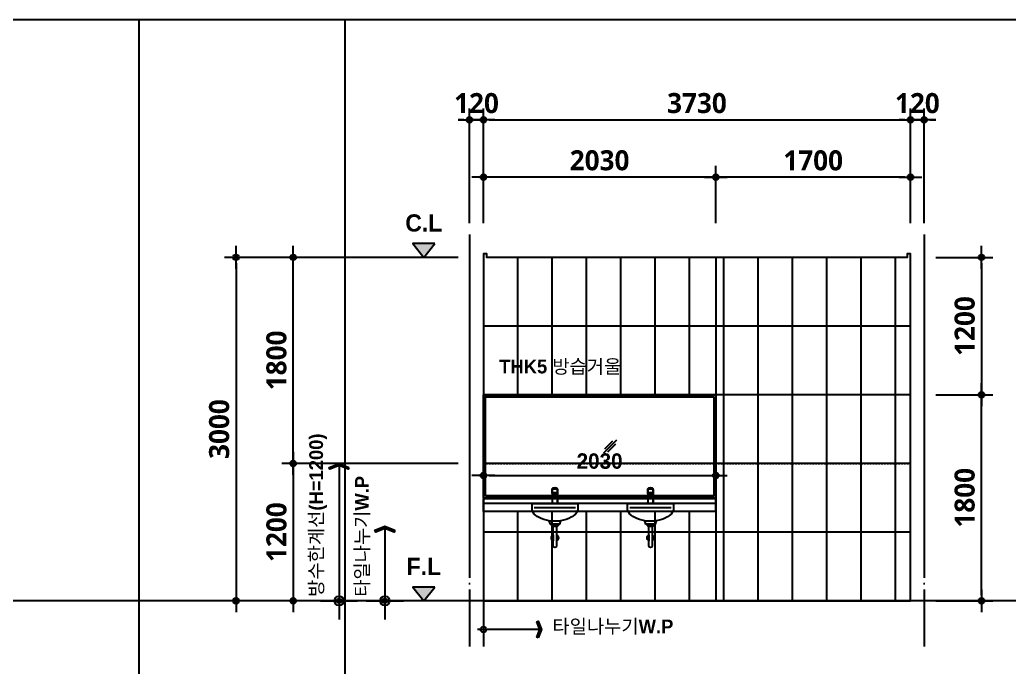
# Model space of a CAD drawing. Header units: millimetres. Extents: x 0 to 336000, y 0 to 30768.
# Drawn here: x 110267 to 118907, y 21445 to 27100 of the extents above; entities that cross this region are included whole.
import ezdxf
from ezdxf.enums import TextEntityAlignment as Align

# ---------------------------------------------------------------- set-up
doc = ezdxf.new("R2010")
doc.units = ezdxf.units.MM
doc.header["$LTSCALE"] = 50
doc.linetypes.add('CEN', pattern=[62, 60, -1, 0, -1])
doc.linetypes.add('HID', pattern=[0.5, 0.25, -0.25])
doc.layers.get('Defpoints').update_dxf_attribs({"color": 153})
for name, color, linetype in [('A-ANNO-DIM', 4, 'Continuous'), ('A-ANNO-GRA1', 7, 'Continuous'), ('A-ANNO-LEAD', 4, 'Continuous'), ('A-ANNO-SYMB', 7, 'Continuous'), ('A-ANNO-TEXT1', 7, 'Continuous'), ('A-CEN', 1, 'CEN'), ('A-FLOR-TOIL-TILE', 8, 'Continuous'), ('A-ST-AXIS-DIM', 7, 'Continuous'), ('CEN', 1, 'Continuous'), ('DIM', 7, 'Continuous'), ('ELE2', 3, 'Continuous'), ('HAT', 5, 'Continuous'), ('HID', 7, 'HID'), ('TO', 4, 'Continuous')]:
    doc.layers.add(name, color=color, linetype=linetype)
doc.layers.add('G(그리드1)', color=185, linetype='Continuous', plot=False)
doc.layers.add('G(그리드2)', color=235, linetype='Continuous', plot=False)
doc.styles.add('2020음성 1차', font='나눔고딕Bold.ttf')
doc.styles.add('SH_진천_나눔', font='')
doc.styles.get('SH_진천_나눔').set_extended_font_data('NanumGothic', bold=True)
doc.dimstyles.new('SHP 50', dxfattribs={"dimscale": 50, "dimtxt": 3.5, "dimasz": 1, "dimexe": 2, "dimexo": 2, "dimgap": 1, "dimtad": 1, "dimdec": 0, "dimzin": 0, "dimdsep": 46, "dimtxsty": 'SH_진천_나눔', "dimblk": 'DIMDOT', "dimcen": 0.09, "dimclrd": 256, "dimclre": 256, "dimclrt": 3, "dimadec": 0, "dimazin": 1, "dimtfac": 1, "dimtdec": 0, "dimtix": 1, "dimtmove": 2, "dimatfit": 0, "dimldrblk": 'DIMDOT', "dimfxl": 1, "dimtolj": 1, "dimtzin": 0, "dimlwd": -1, "dimlwe": -1, "dimarcsym": 0})
doc.dimstyles.new('SHP 50내부', dxfattribs={"dimscale": 50, "dimtxt": 2.7, "dimasz": 1, "dimexe": 2, "dimexo": 2, "dimgap": 1, "dimtad": 1, "dimdec": 0, "dimzin": 0, "dimdsep": 46, "dimtxsty": '2020음성 1차', "dimblk": 'DIMDOT', "dimcen": 0.09, "dimclrd": 256, "dimclre": 256, "dimclrt": 3, "dimadec": 0, "dimazin": 1, "dimtfac": 1, "dimtdec": 0, "dimtix": 1, "dimtmove": 2, "dimatfit": 0, "dimldrblk": 'DIMDOT', "dimfxl": 1, "dimtolj": 1, "dimtzin": 0, "dimlwd": -1, "dimlwe": -1, "dimarcsym": 0})

# ---------------------------------------------------------------- blocks, each defined once
blk = doc.blocks.new('DIMDOT')
at = {"color": 0}
blk.add_line((-2, 0), (2, 0), dxfattribs=at)
for radius in [0.5, 0.25]:
    blk.add_circle((0, 0), radius, dxfattribs=at)
blk = doc.blocks.new('*D21246')
at = {"layer": 'A-ST-AXIS-DIM'}
for p, q in [((114194.8, 25325), (114194.8, 26325)), ((114314.8, 25325), (114314.8, 26325)), ((114144.8, 26225), (114094.8, 26225)), ((114314.8, 26225), (114194.8, 26225)), ((114364.8, 26225), (114414.8, 26225))]:
    blk.add_line(p, q, dxfattribs=at)
at = {"layer": 'Defpoints', "color": 0}
for p in [(114194.8, 26225), (114194.8, 25225), (114314.8, 25225)]:
    blk.add_point(p, dxfattribs=at)
at = {"layer": 'A-ST-AXIS-DIM', "linetype": 'ByBlock', "xscale": 50, "yscale": 50, "zscale": 50}
blk.add_blockref('DIMDOT', (114194.8, 26225), dxfattribs=at)
at = {"layer": 'A-ST-AXIS-DIM', "linetype": 'ByBlock', "xscale": 50, "yscale": 50, "zscale": 50, "rotation": 180}
blk.add_blockref('DIMDOT', (114314.8, 26225), dxfattribs=at)
at = {"layer": 'A-ST-AXIS-DIM', "color": 3, "insert": (114254.8, 26371.2), "char_height": 175, "attachment_point": 5, "style": 'SH_진천_나눔'}
blk.add_mtext('\\A1;120', dxfattribs=at)
blk = doc.blocks.new('*D21247')
at = {"layer": 'A-ST-AXIS-DIM'}
for p, q in [((114314.8, 25325), (114314.8, 26325)), ((118044.8, 25325), (118044.8, 26325)), ((114364.8, 26225), (117994.8, 26225))]:
    blk.add_line(p, q, dxfattribs=at)
at = {"layer": 'Defpoints', "color": 0}
for p in [(118044.8, 26225), (114314.8, 25225), (118044.8, 25225)]:
    blk.add_point(p, dxfattribs=at)
at = {"layer": 'A-ST-AXIS-DIM', "linetype": 'ByBlock', "xscale": 50, "yscale": 50, "zscale": 50, "rotation": 180}
blk.add_blockref('DIMDOT', (114314.8, 26225), dxfattribs=at)
at = {"layer": 'A-ST-AXIS-DIM', "linetype": 'ByBlock', "xscale": 50, "yscale": 50, "zscale": 50}
blk.add_blockref('DIMDOT', (118044.8, 26225), dxfattribs=at)
at = {"layer": 'A-ST-AXIS-DIM', "color": 3, "insert": (116179.8, 26371.6), "char_height": 175, "attachment_point": 5, "style": 'SH_진천_나눔'}
blk.add_mtext('\\A1;3730', dxfattribs=at)
blk = doc.blocks.new('*D21248')
at = {"layer": 'A-ST-AXIS-DIM'}
for p, q in [((118044.8, 25325), (118044.8, 26325)), ((118164.8, 25325), (118164.8, 26325)), ((117994.8, 26225), (117944.8, 26225)), ((118044.8, 26225), (118164.8, 26225)), ((118214.8, 26225), (118264.8, 26225))]:
    blk.add_line(p, q, dxfattribs=at)
at = {"layer": 'Defpoints', "color": 0}
for p in [(118164.8, 26225), (118044.8, 25225), (118164.8, 25225)]:
    blk.add_point(p, dxfattribs=at)
at = {"layer": 'A-ST-AXIS-DIM', "linetype": 'ByBlock', "xscale": 50, "yscale": 50, "zscale": 50}
blk.add_blockref('DIMDOT', (118044.8, 26225), dxfattribs=at)
at = {"layer": 'A-ST-AXIS-DIM', "linetype": 'ByBlock', "xscale": 50, "yscale": 50, "zscale": 50, "rotation": 180}
blk.add_blockref('DIMDOT', (118164.8, 26225), dxfattribs=at)
at = {"layer": 'A-ST-AXIS-DIM', "color": 3, "insert": (118104.8, 26371.2), "char_height": 175, "attachment_point": 5, "style": 'SH_진천_나눔'}
blk.add_mtext('\\A1;120', dxfattribs=at)
blk = doc.blocks.new('*D21249')
at = {"layer": 'A-ST-AXIS-DIM'}
for p, q in [((114094.8, 25025), (112054.8, 25025)), ((112154.8, 24975), (112154.8, 22075)), ((114094.8, 22025), (112054.8, 22025))]:
    blk.add_line(p, q, dxfattribs=at)
at = {"layer": 'Defpoints', "color": 0}
for p in [(114194.8, 25025), (112154.8, 22025), (114194.8, 22025)]:
    blk.add_point(p, dxfattribs=at)
at = {"layer": 'A-ST-AXIS-DIM', "linetype": 'ByBlock', "xscale": 50, "yscale": 50, "zscale": 50}
for p, rotation in [((112154.8, 25025), 90), ((112154.8, 22025), 270)]:
    blk.add_blockref('DIMDOT', p, dxfattribs=dict(at, rotation=rotation))
at = {"layer": 'A-ST-AXIS-DIM', "color": 3, "insert": (112008.3, 23525), "char_height": 175, "attachment_point": 5, "rotation": 90, "style": 'SH_진천_나눔'}
blk.add_mtext('\\A1;3000', dxfattribs=at)
blk = doc.blocks.new('*D21250')
at = {"layer": 'A-ST-AXIS-DIM'}
for p, q in [((114094.8, 25025), (112554.8, 25025)), ((112654.8, 23275), (112654.8, 24975)), ((114094.8, 23225), (112554.8, 23225))]:
    blk.add_line(p, q, dxfattribs=at)
at = {"layer": 'Defpoints', "color": 0}
for p in [(112654.8, 25025), (114194.8, 25025), (114194.8, 23225)]:
    blk.add_point(p, dxfattribs=at)
at = {"layer": 'A-ST-AXIS-DIM', "linetype": 'ByBlock', "xscale": 50, "yscale": 50, "zscale": 50}
for p, rotation in [((112654.8, 25025), 90), ((112654.8, 23225), 270)]:
    blk.add_blockref('DIMDOT', p, dxfattribs=dict(at, rotation=rotation))
at = {"layer": 'A-ST-AXIS-DIM', "color": 3, "insert": (112508.3, 24125), "char_height": 175, "attachment_point": 5, "rotation": 90, "style": 'SH_진천_나눔'}
blk.add_mtext('\\A1;1800', dxfattribs=at)
blk = doc.blocks.new('*D21251')
at = {"layer": 'A-ST-AXIS-DIM'}
for p, q in [((114094.8, 23225), (112554.8, 23225)), ((112654.8, 23175), (112654.8, 22075)), ((114094.8, 22025), (112554.8, 22025))]:
    blk.add_line(p, q, dxfattribs=at)
at = {"layer": 'Defpoints', "color": 0}
for p in [(114194.8, 23225), (112654.8, 22025), (114194.8, 22025)]:
    blk.add_point(p, dxfattribs=at)
at = {"layer": 'A-ST-AXIS-DIM', "linetype": 'ByBlock', "xscale": 50, "yscale": 50, "zscale": 50}
for p, rotation in [((112654.8, 23225), 90), ((112654.8, 22025), 270)]:
    blk.add_blockref('DIMDOT', p, dxfattribs=dict(at, rotation=rotation))
at = {"layer": 'A-ST-AXIS-DIM', "color": 3, "insert": (112508.6, 22625), "char_height": 175, "attachment_point": 5, "rotation": 90, "style": 'SH_진천_나눔'}
blk.add_mtext('\\A1;1200', dxfattribs=at)
blk = doc.blocks.new('*D21252')
at = {"layer": 'A-ST-AXIS-DIM'}
for p, q in [((118264.8, 23825), (118764.8, 23825)), ((118664.8, 22075), (118664.8, 23775)), ((118264.8, 22025), (118764.8, 22025))]:
    blk.add_line(p, q, dxfattribs=at)
at = {"layer": 'Defpoints', "color": 0}
for p in [(118164.8, 23825), (118664.8, 23825), (118164.8, 22025)]:
    blk.add_point(p, dxfattribs=at)
at = {"layer": 'A-ST-AXIS-DIM', "linetype": 'ByBlock', "xscale": 50, "yscale": 50, "zscale": 50}
for p, rotation in [((118664.8, 23825), 90), ((118664.8, 22025), 270)]:
    blk.add_blockref('DIMDOT', p, dxfattribs=dict(at, rotation=rotation))
at = {"layer": 'A-ST-AXIS-DIM', "color": 3, "insert": (118518.3, 22925), "char_height": 175, "attachment_point": 5, "rotation": 90, "style": 'SH_진천_나눔'}
blk.add_mtext('\\A1;1800', dxfattribs=at)
blk = doc.blocks.new('*D21253')
at = {"layer": 'A-ST-AXIS-DIM'}
for p, q in [((118264.8, 25025), (118764.8, 25025)), ((118664.8, 24975), (118664.8, 23875)), ((118264.8, 23825), (118764.8, 23825))]:
    blk.add_line(p, q, dxfattribs=at)
at = {"layer": 'Defpoints', "color": 0}
for p in [(118164.8, 25025), (118164.8, 23825), (118664.8, 23825)]:
    blk.add_point(p, dxfattribs=at)
at = {"layer": 'A-ST-AXIS-DIM', "linetype": 'ByBlock', "xscale": 50, "yscale": 50, "zscale": 50}
for p, rotation in [((118664.8, 25025), 90), ((118664.8, 23825), 270)]:
    blk.add_blockref('DIMDOT', p, dxfattribs=dict(at, rotation=rotation))
at = {"layer": 'A-ST-AXIS-DIM', "color": 3, "insert": (118518.6, 24425), "char_height": 175, "attachment_point": 5, "rotation": 90, "style": 'SH_진천_나눔'}
blk.add_mtext('\\A1;1200', dxfattribs=at)
blk = doc.blocks.new('*D21254')
at = {"layer": 'A-ST-AXIS-DIM'}
for p, q in [((114314.8, 25325), (114314.8, 25825)), ((116344.8, 25325), (116344.8, 25825)), ((116294.8, 25725), (114364.8, 25725))]:
    blk.add_line(p, q, dxfattribs=at)
at = {"layer": 'Defpoints', "color": 0}
for p in [(114314.8, 25725), (114314.8, 25225), (116344.8, 25225)]:
    blk.add_point(p, dxfattribs=at)
at = {"layer": 'A-ST-AXIS-DIM', "linetype": 'ByBlock', "xscale": 50, "yscale": 50, "zscale": 50, "rotation": 180}
blk.add_blockref('DIMDOT', (114314.8, 25725), dxfattribs=at)
at = {"layer": 'A-ST-AXIS-DIM', "linetype": 'ByBlock', "xscale": 50, "yscale": 50, "zscale": 50}
blk.add_blockref('DIMDOT', (116344.8, 25725), dxfattribs=at)
at = {"layer": 'A-ST-AXIS-DIM', "color": 3, "insert": (115329.8, 25871.6), "char_height": 175, "attachment_point": 5, "style": 'SH_진천_나눔'}
blk.add_mtext('\\A1;2030', dxfattribs=at)
blk = doc.blocks.new('*D21255')
at = {"layer": 'A-ST-AXIS-DIM'}
for p, q in [((116344.8, 25325), (116344.8, 25825)), ((118044.8, 25325), (118044.8, 25825)), ((117994.8, 25725), (116394.8, 25725))]:
    blk.add_line(p, q, dxfattribs=at)
at = {"layer": 'Defpoints', "color": 0}
for p in [(116344.8, 25725), (116344.8, 25225), (118044.8, 25225)]:
    blk.add_point(p, dxfattribs=at)
at = {"layer": 'A-ST-AXIS-DIM', "linetype": 'ByBlock', "xscale": 50, "yscale": 50, "zscale": 50, "rotation": 180}
blk.add_blockref('DIMDOT', (116344.8, 25725), dxfattribs=at)
at = {"layer": 'A-ST-AXIS-DIM', "linetype": 'ByBlock', "xscale": 50, "yscale": 50, "zscale": 50}
blk.add_blockref('DIMDOT', (118044.8, 25725), dxfattribs=at)
at = {"layer": 'A-ST-AXIS-DIM', "color": 3, "insert": (117194.8, 25871), "char_height": 175, "attachment_point": 5, "style": 'SH_진천_나눔'}
blk.add_mtext('\\A1;1700', dxfattribs=at)
blk = doc.blocks.new('ARROWX')
blk.add_lwpolyline([(-0.2, -0.5), (-0.293, -0.463), (-0.108, 0), (-0.293, 0.463), (-0.2, 0.5), (0, 0)], close=True)
for points in [[(-0.2, 0.5), (-0.293, 0.463), (0, 0), (-0.108, 0)], [(0, 0), (-0.108, 0), (-0.2, -0.5), (-0.293, -0.463)]]:
    blk.add_solid(points)
blk = doc.blocks.new('Z_DOT')
at = {"layer": 'DIM', "color": 0}
for p, q in [((0, -3), (0, 3)), ((-3, 0), (3, 0))]:
    blk.add_line(p, q, dxfattribs=at)
for radius in [0.75, 0.375]:
    blk.add_circle((0, 0), radius, dxfattribs=at)
blk = doc.blocks.new('_CIDOTB')
at = {"color": 0, "linetype": 'ByBlock'}
blk.add_line((2, 0), (-1, 0), dxfattribs=at)
blk.add_circle((0, 0), 0.5, dxfattribs=at)
blk = doc.blocks.new('레버형 수도꼭지')
at = {"layer": 'TO'}
h = blk.add_hatch(dxfattribs=at)
h.set_pattern_fill('ANSI37', color=256, scale=10, style=0)
h.set_pattern_definition([(45, (123210.5049, 58331.802), (-0.8838834765, 0.8838834765), []), (135, (123210.5049, 58331.802), (-0.8838834765, -0.8838834765), [])])
edge = h.paths.add_edge_path()
edge.add_ellipse((-228341, -110348), major_axis=(14.3, 0), ratio=0.258819, start_angle=22.7288, end_angle=90, ccw=False)
edge.add_ellipse((-228341, -110345), major_axis=(14.3, 0), ratio=0.258819, start_angle=270, end_angle=337.2712, ccw=False)
edge.add_line((-228341, -110349), (-228341, -110344))
edge = h.paths.add_edge_path()
edge.add_ellipse((-228341, -110348), major_axis=(14.3, 0), ratio=0.258819, start_angle=90, end_angle=157.2712, ccw=False)
edge.add_line((-228341, -110344), (-228341, -110349))
edge.add_ellipse((-228341, -110345), major_axis=(14.3, 0), ratio=0.258819, start_angle=202.7288, end_angle=270, ccw=False)
for p, q in [((-228374, -110300), (-228375, -110435)), ((-228374, -110297), (-228374, -110260)), ((-228374, -110297), (-228307, -110297)), ((-228374, -110300), (-228307, -110300)), ((-228361, -110310), (-228361, -110312)), ((-228358, -110336), (-228358, -110344)), ((-228324, -110336), (-228324, -110344)), ((-228320, -110312), (-228320, -110310)), ((-228307, -110297), (-228307, -110260)), ((-228307, -110300), (-228307, -110435)), ((-228375, -110435), (-228307, -110435)), ((-228357, -110348), (-228358, -110345)), ((-228325, -110348), (-228324, -110345))]:
    blk.add_line(p, q, dxfattribs=at)
for centre, radius, start, end in [((-228350, -110260), 24.5, 157.7871, 180), ((-228362, -110255), 11.4, 104.5511, 157.7871), ((-228233, -110338), 143, 163.5148, 164.4695), ((-228341, -110337), 95.7, 75.4489, 104.5511), ((-228320, -110255), 11.4, 22.2129, 75.4489), ((-228449, -110338), 143, 15.5305, 16.4852), ((-228332, -110260), 24.5, 0, 22.2129)]:
    blk.add_arc(centre, radius, start, end, dxfattribs=at)
at = {"layer": 'TO', "extrusion": (0, 0, -1)}
for centre, major_axis, ratio, start_param, end_param in [((-228361, -110310), (-0.625, 0.345), 0.985024, -0.521073, 0.03416), ((-228342, -110311), (19.7, 0), 0.087155, 1.571005, 3.055326), ((-228342, -110313), (-18.8, 5.9), 0.963674, 4.591114, 5.956008), ((-228341, -110344), (17.1, 0), 0.258819, 3.034181, 6.390597), ((-228341, -110336), (17.1, 0), 0.258819, 3.141593, 6.283185), ((-228340, -110311), (-19.7, 0), 0.087155, 3.227859, 4.712181), ((-228340, -110313), (18.8, 5.9), 0.963674, 0.327177, 1.692071), ((-228321, -110310), (0.625, 0.345), 0.985024, -0.020425, 0.521078), ((-228341, -110348), (-15.7, 0), 0.258819, 3.141593, 9.424778), ((-228341, -110348), (-14.3, 0), 0.258819, 3.141593, 9.424778), ((-228341, -110345), (-14.3, 0), 0.258819, 3.538286, 5.886492)]:
    blk.add_ellipse(centre, major_axis=major_axis, ratio=ratio, start_param=start_param, end_param=end_param, dxfattribs=at)
at = {"layer": 'TO'}
for points, knots in [([(-228374, -110263), (-228375, -110262), (-228374, -110261), (-228374, -110259), (-228374, -110258), (-228374, -110255), (-228373, -110253), (-228371, -110249), (-228369, -110247), (-228363, -110246), (-228361, -110246), (-228356, -110246), (-228354, -110246), (-228350, -110247), (-228348, -110247), (-228345, -110247), (-228343, -110247), (-228341, -110247)], [0, 0, 0, 0, 0.055247, 0.055247, 0.141133, 0.141133, 0.312907, 0.312907, 0.656453, 0.656453, 0.828227, 0.828227, 0.914113, 0.914113, 0.957057, 0.957057, 1, 1, 1, 1]), ([(-228361, -110313), (-228363, -110318), (-228364, -110322), (-228366, -110328), (-228367, -110329), (-228367, -110331), (-228368, -110332), (-228369, -110336), (-228370, -110339), (-228371, -110348), (-228371, -110354), (-228373, -110367), (-228373, -110374), (-228374, -110390), (-228374, -110398), (-228374, -110412), (-228374, -110417), (-228375, -110423), (-228375, -110426), (-228375, -110430), (-228375, -110433), (-228375, -110435)], [0, 0, 0, 0, 0.25, 0.25, 0.3125, 0.3125, 0.375, 0.375, 0.5, 0.5, 0.625, 0.625, 0.75, 0.75, 0.875, 0.875, 0.9375, 0.9375, 0.96875, 0.96875, 1, 1, 1, 1]), ([(-228341, -110250), (-228343, -110250), (-228344, -110250), (-228347, -110250), (-228348, -110250), (-228352, -110250), (-228354, -110249), (-228358, -110249), (-228361, -110248), (-228366, -110248), (-228369, -110248), (-228371, -110253), (-228372, -110255), (-228373, -110261), (-228373, -110265), (-228374, -110273), (-228374, -110278), (-228374, -110286), (-228374, -110289), (-228374, -110292), (-228374, -110294), (-228374, -110296), (-228374, -110297), (-228374, -110297)], [0, 0, 0, 0, 0.03125, 0.03125, 0.0625, 0.0625, 0.125, 0.125, 0.25, 0.25, 0.5, 0.5, 0.625, 0.625, 0.75, 0.75, 0.875, 0.875, 0.9375, 0.9375, 0.96875, 0.96875, 1, 1, 1, 1]), ([(-228374, -110297), (-228374, -110297), (-228374, -110296), (-228374, -110294), (-228374, -110293), (-228374, -110289), (-228374, -110287), (-228374, -110279), (-228374, -110275), (-228373, -110266), (-228372, -110263), (-228371, -110257), (-228371, -110255), (-228369, -110252), (-228368, -110251), (-228365, -110250), (-228363, -110250), (-228360, -110250), (-228358, -110251), (-228353, -110251), (-228351, -110252), (-228348, -110252), (-228347, -110252), (-228344, -110252), (-228343, -110252), (-228341, -110252)], [0, 0, 0, 0, 0.03125, 0.03125, 0.0625, 0.0625, 0.125, 0.125, 0.25, 0.25, 0.375, 0.375, 0.5, 0.5, 0.625, 0.625, 0.75, 0.75, 0.875, 0.875, 0.9375, 0.9375, 0.96875, 0.96875, 1, 1, 1, 1]), ([(-228374, -110300), (-228374, -110302), (-228374, -110303), (-228374, -110307), (-228374, -110308), (-228373, -110313), (-228373, -110315), (-228373, -110320), (-228372, -110323), (-228372, -110326), (-228372, -110328), (-228371, -110330), (-228371, -110331), (-228370, -110331), (-228370, -110330), (-228369, -110328), (-228369, -110326), (-228366, -110319), (-228364, -110314), (-228361, -110310)], [0, 0, 0, 0, 0.03125, 0.03125, 0.0625, 0.0625, 0.125, 0.125, 0.1875, 0.1875, 0.25, 0.25, 0.3125, 0.3125, 0.375, 0.375, 0.5, 0.5, 1, 1, 1, 1]), ([(-228370, -110329), (-228370, -110330), (-228370, -110330), (-228370, -110330), (-228370, -110330), (-228371, -110330), (-228371, -110330), (-228372, -110327), (-228372, -110323), (-228373, -110315), (-228373, -110313), (-228374, -110308), (-228374, -110307), (-228374, -110303), (-228374, -110302), (-228374, -110300)], [0, 0, 0, 0, 0.054942, 0.054942, 0.140857, 0.140857, 0.312685, 0.312685, 0.656343, 0.656343, 0.828171, 0.828171, 0.914086, 0.914086, 1, 1, 1, 1]), ([(-228370, -110330), (-228370, -110330), (-228370, -110330), (-228370, -110330), (-228370, -110329), (-228369, -110329), (-228369, -110328), (-228369, -110327), (-228368, -110325), (-228367, -110323), (-228367, -110321), (-228366, -110319), (-228365, -110316), (-228363, -110314), (-228362, -110312), (-228362, -110310), (-228361, -110310)], [0, 0, 0, 0, 0.008544, 0.024611, 0.042457, 0.061431, 0.092477, 0.143193, 0.194133, 0.291303, 0.393966, 0.504737, 0.622577, 0.748222, 0.885676, 1, 1, 1, 1]), ([(-228341, -110245), (-228343, -110245), (-228345, -110245), (-228348, -110245), (-228349, -110245), (-228353, -110244), (-228355, -110244), (-228358, -110244), (-228359, -110244), (-228362, -110244), (-228363, -110244), (-228364, -110244), (-228365, -110244), (-228366, -110245)], [0, 0, 0, 0, 0.10427, 0.10427, 0.20854, 0.20854, 0.417079, 0.417079, 0.625619, 0.625619, 0.834159, 0.834159, 1, 1, 1, 1]), ([(-228361, -110310), (-228361, -110309), (-228359, -110308), (-228352, -110306), (-228347, -110305), (-228342, -110305)], [0, 0, 0, 0, 0.5, 0.5, 1, 1, 1, 1]), ([(-228361, -110310), (-228361, -110310), (-228361, -110309), (-228361, -110309), (-228360, -110309), (-228360, -110308), (-228360, -110308), (-228360, -110308)], [0, 0, 0, 0, 0.059607, 0.291171, 0.606391, 0.932673, 1, 1, 1, 1]), ([(-228361, -110312), (-228361, -110312), (-228361, -110312), (-228361, -110312), (-228361, -110312), (-228361, -110312), (-228361, -110312), (-228361, -110313), (-228361, -110313), (-228361, -110313), (-228361, -110313), (-228361, -110313), (-228361, -110313)], [0, 0, 0, 0, 0.175016, 0.175016, 0.175016, 0.450335, 0.450335, 0.450335, 0.724932, 0.724932, 0.724932, 1, 1, 1, 1]), ([(-228342, -110304), (-228347, -110304), (-228351, -110305), (-228357, -110307), (-228358, -110307), (-228359, -110308)], [0, 0, 0, 0, 0.632436, 0.632436, 1, 1, 1, 1]), ([(-228316, -110245), (-228317, -110244), (-228317, -110244), (-228320, -110244), (-228322, -110244), (-228327, -110244), (-228329, -110244), (-228332, -110245), (-228334, -110245), (-228337, -110245), (-228339, -110245), (-228341, -110245)], [0, 0, 0, 0, 0.176828, 0.176828, 0.588414, 0.588414, 0.794207, 0.794207, 0.897103, 0.897103, 1, 1, 1, 1]), ([(-228307, -110263), (-228307, -110262), (-228307, -110261), (-228307, -110259), (-228308, -110258), (-228308, -110255), (-228309, -110253), (-228311, -110249), (-228313, -110247), (-228319, -110246), (-228321, -110246), (-228326, -110246), (-228328, -110246), (-228332, -110247), (-228333, -110247), (-228337, -110247), (-228339, -110247), (-228341, -110247)], [0, 0, 0, 0, 0.055247, 0.055247, 0.141133, 0.141133, 0.312907, 0.312907, 0.656453, 0.656453, 0.828227, 0.828227, 0.914113, 0.914113, 0.957057, 0.957057, 1, 1, 1, 1]), ([(-228307, -110297), (-228307, -110297), (-228307, -110296), (-228307, -110294), (-228307, -110292), (-228307, -110289), (-228307, -110286), (-228308, -110278), (-228308, -110274), (-228308, -110265), (-228309, -110261), (-228310, -110255), (-228310, -110253), (-228312, -110250), (-228313, -110249), (-228316, -110248), (-228317, -110248), (-228321, -110248), (-228323, -110249), (-228328, -110249), (-228330, -110250), (-228333, -110250), (-228335, -110250), (-228337, -110250), (-228339, -110250), (-228341, -110250)], [0, 0, 0, 0, 0.029977, 0.029977, 0.061268, 0.061268, 0.12385, 0.12385, 0.249014, 0.249014, 0.374179, 0.374179, 0.499343, 0.499343, 0.624507, 0.624507, 0.749671, 0.749671, 0.874836, 0.874836, 0.937418, 0.937418, 0.968709, 0.968709, 1, 1, 1, 1]), ([(-228341, -110252), (-228339, -110252), (-228338, -110252), (-228335, -110252), (-228334, -110252), (-228330, -110252), (-228329, -110251), (-228324, -110251), (-228322, -110250), (-228316, -110250), (-228314, -110250), (-228311, -110255), (-228310, -110257), (-228309, -110263), (-228309, -110266), (-228308, -110275), (-228308, -110279), (-228308, -110287), (-228307, -110289), (-228307, -110293), (-228307, -110294), (-228307, -110296), (-228307, -110297), (-228307, -110297)], [0, 0, 0, 0, 0.03125, 0.03125, 0.0625, 0.0625, 0.125, 0.125, 0.25, 0.25, 0.5, 0.5, 0.625, 0.625, 0.75, 0.75, 0.875, 0.875, 0.9375, 0.9375, 0.96875, 0.96875, 1, 1, 1, 1]), ([(-228322, -110308), (-228323, -110307), (-228325, -110307), (-228330, -110305), (-228335, -110304), (-228340, -110304)], [0, 0, 0, 0, 0.361277, 0.361277, 1, 1, 1, 1]), ([(-228340, -110305), (-228335, -110305), (-228330, -110306), (-228323, -110308), (-228321, -110309), (-228320, -110310)], [0, 0, 0, 0, 0.5, 0.5, 1, 1, 1, 1]), ([(-228322, -110308), (-228322, -110308), (-228322, -110308), (-228321, -110309), (-228321, -110309), (-228321, -110309), (-228321, -110310), (-228321, -110310)], [0, 0, 0, 0, 0.069955, 0.366618, 0.668091, 0.949781, 1, 1, 1, 1]), ([(-228321, -110310), (-228320, -110310), (-228320, -110311), (-228319, -110313), (-228317, -110316), (-228316, -110318), (-228315, -110321), (-228314, -110323), (-228313, -110325), (-228313, -110327), (-228312, -110329), (-228312, -110330), (-228312, -110330), (-228312, -110330), (-228312, -110330), (-228312, -110330)], [0, 0, 0, 0, 0.080269, 0.228603, 0.371615, 0.492812, 0.604279, 0.709069, 0.806733, 0.896616, 0.944459, 0.967209, 0.984736, 0.999101, 1, 1, 1, 1]), ([(-228320, -110310), (-228318, -110314), (-228316, -110319), (-228313, -110326), (-228313, -110328), (-228312, -110330), (-228312, -110331), (-228311, -110331), (-228311, -110330), (-228310, -110327), (-228309, -110323), (-228309, -110315), (-228308, -110313), (-228308, -110308), (-228308, -110307), (-228308, -110303), (-228308, -110302), (-228308, -110300)], [0, 0, 0, 0, 0.5, 0.5, 0.625, 0.625, 0.6875, 0.6875, 0.75, 0.75, 0.875, 0.875, 0.9375, 0.9375, 0.96875, 0.96875, 1, 1, 1, 1]), ([(-228320, -110313), (-228320, -110313), (-228320, -110313), (-228320, -110313), (-228320, -110313), (-228320, -110313), (-228320, -110312), (-228320, -110312), (-228320, -110312), (-228320, -110312), (-228320, -110312), (-228320, -110312), (-228320, -110312)], [0, 0, 0, 0, 0.275354, 0.275354, 0.275354, 0.550753, 0.550753, 0.550753, 0.825533, 0.825533, 0.825533, 1, 1, 1, 1]), ([(-228307, -110435), (-228307, -110433), (-228307, -110430), (-228307, -110426), (-228307, -110424), (-228307, -110417), (-228307, -110412), (-228308, -110399), (-228308, -110390), (-228309, -110375), (-228309, -110368), (-228310, -110355), (-228311, -110349), (-228312, -110340), (-228313, -110336), (-228314, -110332), (-228314, -110331), (-228315, -110329), (-228315, -110328), (-228317, -110322), (-228319, -110318), (-228320, -110313)], [0, 0, 0, 0, 0.03125, 0.03125, 0.0625, 0.0625, 0.125, 0.125, 0.25, 0.25, 0.375, 0.375, 0.5, 0.5, 0.625, 0.625, 0.6875, 0.6875, 0.75, 0.75, 1, 1, 1, 1]), ([(-228308, -110300), (-228308, -110302), (-228308, -110303), (-228308, -110306), (-228308, -110308), (-228308, -110312), (-228309, -110315), (-228309, -110323), (-228310, -110327), (-228311, -110330), (-228311, -110330), (-228312, -110331), (-228312, -110330), (-228312, -110330)], [0, 0, 0, 0, 0.086304, 0.086304, 0.172607, 0.172607, 0.345214, 0.345214, 0.690429, 0.690429, 0.863036, 0.863036, 1, 1, 1, 1]), ([(-228374, -110435), (-228374, -110433), (-228374, -110431), (-228374, -110428), (-228374, -110426), (-228373, -110421), (-228373, -110418), (-228372, -110407), (-228372, -110401), (-228370, -110389), (-228369, -110383), (-228367, -110373), (-228365, -110368), (-228363, -110360), (-228361, -110357), (-228358, -110352), (-228357, -110350), (-228356, -110349)], [0, 0, 0, 0, 0.0404138, 0.0404138, 0.0808277, 0.0808277, 0.1616554, 0.1616554, 0.3233107, 0.3233107, 0.4849661, 0.4849661, 0.6466214, 0.6466214, 0.8082768, 0.8082768, 0.9542949, 0.9542949, 0.9542949, 0.9542949]), ([(-228326, -110349), (-228325, -110350), (-228323, -110352), (-228321, -110357), (-228319, -110360), (-228317, -110368), (-228315, -110373), (-228313, -110383), (-228312, -110388), (-228310, -110401), (-228310, -110407), (-228309, -110418), (-228308, -110421), (-228308, -110426), (-228308, -110428), (-228308, -110431), (-228308, -110433), (-228307, -110435)], [0.047962, 0.047962, 0.047962, 0.047962, 0.1919518, 0.1919518, 0.3535615, 0.3535615, 0.5151711, 0.5151711, 0.6767807, 0.6767807, 0.8383904, 0.8383904, 0.9191952, 0.9191952, 0.9595976, 0.9595976, 1, 1, 1, 1])]:
    blk.add_open_spline(points, degree=3, knots=knots, dxfattribs=at)
for points, degree in [([(-228340, -110304), (-228341, -110304), (-228341, -110304), (-228342, -110304)], 3), ([(-228342, -110305), (-228341, -110305), (-228341, -110305), (-228340, -110305)], 3), ([(-228340, -110313), (-228341, -110313), (-228341, -110313), (-228342, -110313)], 3), ([(-228312, -110330), (-228312, -110330)], 1), ([(-228375, -110435), (-228375, -110421)], 1), ([(-228307, -110421), (-228307, -110435)], 1)]:
    blk.add_open_spline(points, degree=degree, dxfattribs=at)
blk = doc.blocks.new('*D21256')
at = {"layer": 'A-ANNO-DIM'}
for p, q in [((116344.8, 23025), (116344.8, 23220)), ((114314.8, 23125), (114314.8, 23020)), ((114364.8, 23120), (116294.8, 23120))]:
    blk.add_line(p, q, dxfattribs=at)
at = {"layer": 'Defpoints', "color": 0}
for p in [(114314.8, 23225), (116344.8, 23120), (116344.8, 22925)]:
    blk.add_point(p, dxfattribs=at)
at = {"layer": 'A-ANNO-DIM', "linetype": 'ByBlock', "xscale": 50, "yscale": 50, "zscale": 50, "rotation": 180}
blk.add_blockref('DIMDOT', (114314.8, 23120), dxfattribs=at)
at = {"layer": 'A-ANNO-DIM', "linetype": 'ByBlock', "xscale": 50, "yscale": 50, "zscale": 50}
blk.add_blockref('DIMDOT', (116344.8, 23120), dxfattribs=at)
at = {"layer": 'A-ANNO-DIM', "color": 3, "insert": (115329.8, 23244.5), "char_height": 135, "attachment_point": 5, "style": '2020음성 1차'}
blk.add_mtext('\\A1;2030', dxfattribs=at)

msp = doc.modelspace()

# ---------------------------------------------------------------- hatches: boundary and pattern name
at = {"layer": 'A-ANNO-SYMB', "transparency": 33554687}
h = msp.add_hatch(color=256, dxfattribs=at)
h.dxf.hatch_style = 1
h.paths.add_polyline_path([(113890.3, 25145.5), (113699.4, 25145.5), (113794.8, 25025)])
h = msp.add_hatch(color=256, dxfattribs=at)
h.dxf.hatch_style = 1
h.paths.add_polyline_path([(113890.3, 22145.5), (113699.4, 22145.5), (113794.8, 22025)])

# ---------------------------------------------------------------- linework, layer by layer
at = {"layer": 'A-ANNO-GRA1'}
msp.add_line((111306.1, 27100), (111306.1, 1600), dxfattribs=at)
msp.add_lwpolyline([(85600, 27100), (85600, 1600), (119874.8, 1600), (119874.8, 27100)], close=True, dxfattribs=at)
at = {"layer": 'A-ANNO-LEAD'}
msp.add_lwpolyline([(116174.4, 23639.2, 0, 40, 0), (116107.5, 23738.8, 0, 0, 0), (115885.6, 24069.8, 0, 0, 0), (115635.6, 24069.8, 0, 0, 0)], format="xyseb", dxfattribs=at)
at = {"layer": 'A-ANNO-SYMB'}
for p, q in [((113054.8, 23206.4), (113054.8, 22126.4)), ((113454.8, 22650.4), (113454.8, 22187)), ((114800.9, 21775), (114414.8, 21775))]:
    msp.add_line(p, q, dxfattribs=at)
at = {"layer": 'A-ANNO-SYMB', "transparency": 33554687}
for points in [[(113890.3, 25145.5), (113699.4, 25145.5), (113794.8, 25025)], [(113890.3, 22145.5), (113699.4, 22145.5), (113794.8, 22025)]]:
    msp.add_lwpolyline(points, close=True, dxfattribs=at)
at = {"layer": 'A-CEN'}
for p, q in [((114194.8, 25225), (114194.8, 21625)), ((118164.8, 25225), (118164.8, 21625))]:
    msp.add_line(p, q, dxfattribs=at)
at = {"layer": 'A-FLOR-TOIL-TILE'}
for p, q in [((114614.8, 23825), (114614.8, 25025)), ((114914.8, 23825), (114914.8, 25025)), ((115214.8, 23825), (115214.8, 25025)), ((115514.8, 23825), (115514.8, 25025)), ((115814.8, 23825), (115814.8, 25025)), ((116114.8, 23825), (116114.8, 25025)), ((116414.8, 22025), (116414.8, 25025)), ((116714.8, 22025), (116714.8, 25025)), ((117014.8, 22025), (117014.8, 25025)), ((117314.8, 22025), (117314.8, 25025)), ((117614.8, 22025), (117614.8, 25025)), ((117914.8, 22025), (117914.8, 25025)), ((118044.8, 24425), (114314.8, 24425)), ((118044.8, 23825), (114314.8, 23825)), ((118044.8, 23225), (114314.8, 23225)), ((114614.8, 22025), (114614.8, 22805)), ((114914.8, 22025), (114914.8, 22805)), ((115214.8, 22025), (115214.8, 22805)), ((115514.8, 22025), (115514.8, 22805)), ((115814.8, 22025), (115814.8, 22805)), ((116114.8, 22025), (116114.8, 22805)), ((118044.8, 22625), (114314.8, 22625))]:
    msp.add_line(p, q, dxfattribs=at)
at = {"layer": 'CEN'}
msp.add_line((114314.8, 22025), (114314.8, 21625), dxfattribs=at)
at = {"layer": 'ELE2'}
msp.add_line((116344.8, 25025), (116344.8, 22025), dxfattribs=at)
msp.add_lwpolyline([(118044.8, 25025), (118044.8, 25055), (118014.8, 25055), (118014.8, 25025), (114344.8, 25025), (114344.8, 25055), (114314.8, 25055), (114314.8, 25025), (114314.8, 22025), (118044.8, 22025)], close=True, dxfattribs=at)
at = {"layer": 'G(그리드1)'}
msp.add_line((120474.8, 22025), (85000, 22025), dxfattribs=at)
at = {"layer": 'G(그리드2)'}
msp.add_line((113106.1, 27100), (113106.1, 1000), dxfattribs=at)
at = {"layer": 'HAT'}
for p, q in [((115365.4, 23318.1), (115479.2, 23431.9)), ((115375, 23351.9), (115444.6, 23421.5)), ((115400.8, 23326.1), (115470.6, 23395.9))]:
    msp.add_line(p, q, dxfattribs=at)
at = {"layer": 'HID'}
msp.add_line((114314.8, 23225), (118044.8, 23225), dxfattribs=at)
at = {"layer": 'TO'}
for p, q in [((116344.8, 22915), (114314.8, 22915)), ((114314.8, 22805), (114314.8, 22915)), ((116344.8, 22805), (116344.8, 22915)), ((116344.8, 22875), (114314.8, 22875)), ((114759.8, 22840), (115119.8, 22840)), ((115594.8, 22840), (115954.8, 22840)), ((116344.8, 22805), (114314.8, 22805)), ((114889.8, 22725), (114939.8, 22725)), ((114939.8, 22725), (114989.8, 22725)), ((115724.8, 22725), (115774.8, 22725)), ((115774.8, 22725), (115824.8, 22725)), ((114969.8, 22695), (114909.8, 22695)), ((114969.8, 22685), (114914.8, 22685)), ((114959.8, 22680), (114919.8, 22680)), ((114954.8, 22675), (114924.8, 22675)), ((115804.8, 22695), (115744.8, 22695)), ((115804.8, 22685), (115749.8, 22685)), ((115794.8, 22680), (115754.8, 22680)), ((115789.8, 22675), (115759.8, 22675)), ((114924.8, 22601), (114924.8, 22549)), ((114954.8, 22601), (114954.8, 22549)), ((115759.8, 22601), (115759.8, 22549)), ((115789.8, 22601), (115789.8, 22549))]:
    msp.add_line(p, q, dxfattribs=at)
msp.add_lwpolyline([(114314.8, 22925), (114314.8, 22925), (114314.8, 23825), (116344.8, 23825), (116344.8, 22925), (114314.8, 22925)], dxfattribs=at)
msp.add_lwpolyline([(114332.8, 22943), (114332.8, 23807), (116326.8, 23807), (116326.8, 22943), (114332.8, 22943)], close=True, dxfattribs=at)
for points in [[(114954.8, 22601, -0.57735), (114954.8, 22549), (114954.8, 22505, -1), (114924.8, 22505), (114924.8, 22549, -0.57735), (114924.8, 22601), (114924.8, 22675), (114919.8, 22675), (114919.8, 22680), (114914.8, 22680), (114914.8, 22685), (114909.8, 22685), (114909.8, 22695), (114899.8, 22695), (114889.8, 22725, -0.079013), (114797.3, 22754.2, -0.123629), (114749.8, 22795, -0.037889), (114746, 22801.5, -0.019195), (114739.8, 22815), (114739.8, 22865, -0.414214), (114749.8, 22875), (115129.8, 22875, -0.414214), (115139.8, 22865), (115139.8, 22815, -0.019195), (115133.7, 22801.5, -0.037889), (115129.8, 22795, -0.123629), (115082.4, 22754.2, -0.079013), (114989.8, 22725), (114979.8, 22695), (114969.8, 22695), (114969.8, 22685), (114964.8, 22685), (114964.8, 22680), (114959.8, 22680), (114959.8, 22675), (114954.8, 22675)], [(115789.8, 22601, -0.57735), (115789.8, 22549), (115789.8, 22505, -1), (115759.8, 22505), (115759.8, 22549, -0.57735), (115759.8, 22601), (115759.8, 22675), (115754.8, 22675), (115754.8, 22680), (115749.8, 22680), (115749.8, 22685), (115744.8, 22685), (115744.8, 22695), (115734.8, 22695), (115724.8, 22725, -0.079013), (115632.3, 22754.2, -0.123629), (115584.8, 22795, -0.037889), (115581, 22801.5, -0.019195), (115574.8, 22815), (115574.8, 22865, -0.414214), (115584.8, 22875), (115964.8, 22875, -0.414214), (115974.8, 22865), (115974.8, 22815, -0.019195), (115968.7, 22801.5, -0.037889), (115964.8, 22795, -0.123629), (115917.4, 22754.2, -0.079013), (115824.8, 22725), (115814.8, 22695), (115804.8, 22695), (115804.8, 22685), (115799.8, 22685), (115799.8, 22680), (115794.8, 22680), (115794.8, 22675), (115789.8, 22675)]]:
    msp.add_lwpolyline(points, format="xyb", close=True, dxfattribs=at)
for centre, start, end in [((114749.8, 22815), 180, 270), ((115129.8, 22815), 270, 0), ((115584.8, 22815), 180, 270), ((115964.8, 22815), 270, 0)]:
    msp.add_arc(centre, 10, start, end, dxfattribs=at)

# ---------------------------------------------------------------- block references
at = {"layer": 'A-ANNO-SYMB'}
for name, p, xscale, yscale, zscale, rotation in [('ARROWX', (113054.8, 23225), 172.7999999999884, 172.7999999999884, 172.7999999999884, 90), ('ARROWX', (113454.8, 22676.2), 172.7999999999884, 172.7999999999884, 172.7999999999884, 90), ('Z_DOT', (113054.8, 22025), 54, 54, 54, 270), ('Z_DOT', (113454.8, 22025), 54, 54, 54, 270)]:
    msp.add_blockref(name, p, dxfattribs=dict(at, xscale=xscale, yscale=yscale, zscale=zscale, rotation=rotation))
for name, p, xscale, yscale, zscale in [('_CIDOTB', (114314.8, 21775), 50, 50, 50), ('ARROWX', (114822.5, 21775), 144, 144, 144)]:
    msp.add_blockref(name, p, dxfattribs=dict(at, xscale=xscale, yscale=yscale, zscale=zscale))
at = {"layer": 'TO', "xscale": 0.6999999999534339, "yscale": 0.6999999999534339, "zscale": 0.6999999999534339}
for p in [(274778.4, 100179.8), (275613.4, 100179.8)]:
    msp.add_blockref('레버형 수도꼭지', p, dxfattribs=at)

# ---------------------------------------------------------------- texts
at = {"layer": 'A-ANNO-TEXT1', "style": '2020음성 1차'}
for s, p in [('C.L', (113794.8, 25325.5)), ('F.L', (113794.8, 22325.5))]:
    msp.add_text(s, height=150, dxfattribs=at).set_placement(p, align=Align.MIDDLE_CENTER)
msp.add_text('THK5 방습거울', height=120, dxfattribs=at).set_placement((114453.3, 24011.2))
for s, p in [('방수한계선(H=1200)', (112914.6, 22059.9)), ('타일나누기W.P', (113314.6, 22059.9))]:
    msp.add_text(s, height=120, rotation=90, dxfattribs=at).set_placement(p)
msp.add_text('타일나누기W.P', height=120, dxfattribs=at).set_placement((114917.7, 21801.4), align=Align.MIDDLE_LEFT)

# ---------------------------------------------------------------- dimensions: what is measured, and where the dimension line sits
at = {"layer": 'A-ANNO-DIM'}
dim = msp.add_linear_dim(base=(116344.8, 23120), p1=(114314.8, 23225), p2=(116344.8, 22925), angle=0, dimstyle='SHP 50내부', override={"dimtxsty": '2020음성 1차', "dimldrblk": 'DIMDOT'}, dxfattribs=at)
dim.commit()
dim.dimension.update_dxf_attribs({"geometry": '*D21256', "text_midpoint": (115329.8, 23244.5)})
at = {"layer": 'A-ST-AXIS-DIM'}
for base, p1, p2, picture, middle in [((114194.8, 26225), (114314.8, 25225), (114194.8, 25225), '*D21246', (114254.8, 26371.2)), ((114314.8, 25725), (116344.8, 25225), (114314.8, 25225), '*D21254', (115329.8, 25871.6)), ((116344.8, 25725), (118044.8, 25225), (116344.8, 25225), '*D21255', (117194.8, 25871))]:
    dim = msp.add_linear_dim(base=base, p1=p1, p2=p2, dimstyle='SHP 50', override={"dimtxsty": 'SH_진천_나눔', "dimldrblk": 'DIMDOT'}, dxfattribs=at)
    dim.commit()
    dim.dimension.update_dxf_attribs({"geometry": picture, "text_midpoint": middle})
for base, p1, p2, angle, picture, middle in [((118044.8, 26225), (114314.8, 25225), (118044.8, 25225), 180, '*D21247', (116179.8, 26371.6)), ((118164.8, 26225), (118044.8, 25225), (118164.8, 25225), 180, '*D21248', (118104.8, 26371.2)), ((112154.8, 22025), (114194.8, 25025), (114194.8, 22025), 270, '*D21249', (112008.3, 23525)), ((112654.8, 25025), (114194.8, 23225), (114194.8, 25025), 90, '*D21250', (112508.3, 24125)), ((118664.8, 23825), (118164.8, 25025), (118164.8, 23825), 270, '*D21253', (118518.6, 24425)), ((118664.8, 23825), (118164.8, 22025), (118164.8, 23825), 90, '*D21252', (118518.3, 22925)), ((112654.8, 22025), (114194.8, 23225), (114194.8, 22025), 270, '*D21251', (112508.6, 22625))]:
    dim = msp.add_linear_dim(base=base, p1=p1, p2=p2, angle=angle, dimstyle='SHP 50', override={"dimtxsty": 'SH_진천_나눔', "dimldrblk": 'DIMDOT'}, dxfattribs=at)
    dim.commit()
    dim.dimension.update_dxf_attribs({"geometry": picture, "text_midpoint": middle})

doc.saveas('drawing.dxf')
